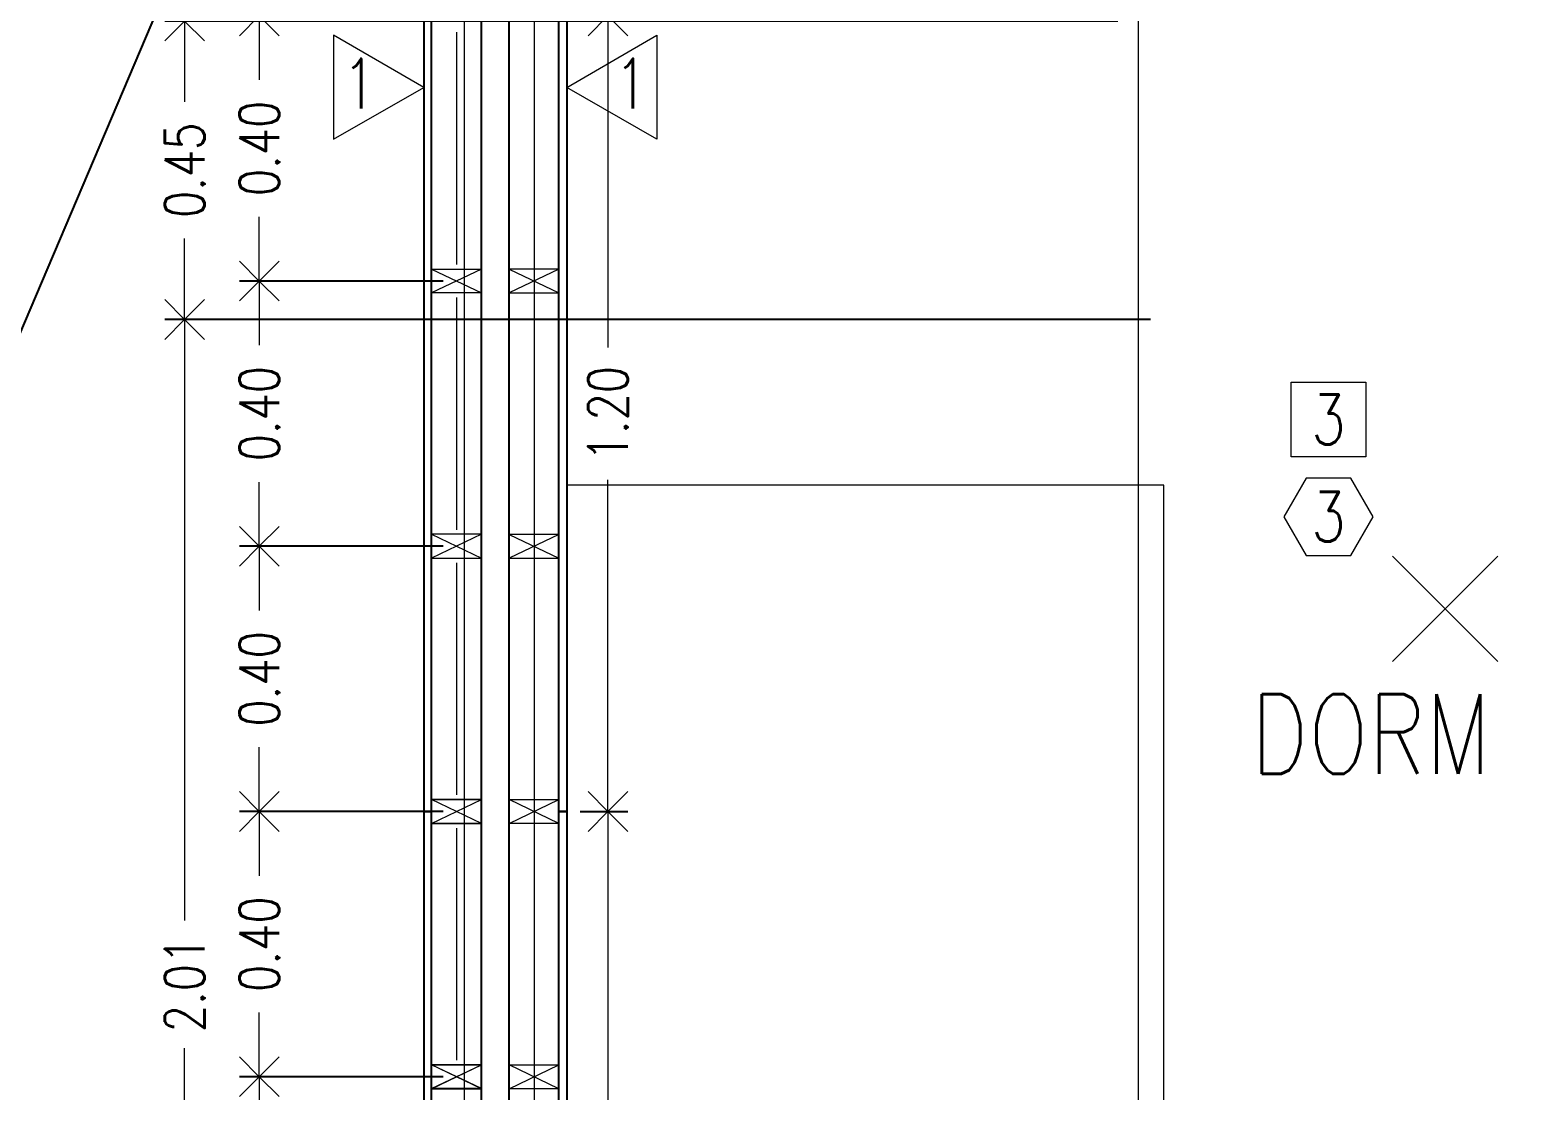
# Model space of a CAD drawing. Header units: metres. Extents: x -2 to 690, y -116 to 73.
# Drawn here: x 463.037 to 465.301, y 47.64 to 49.24 of the extents above; entities that cross this region are included whole.
import ezdxf

# ---------------------------------------------------------------- set-up
doc = ezdxf.new("R2010")
doc.units = ezdxf.units.M
doc.header["$LTSCALE"] = 5
doc.header["$MEASUREMENT"] = 0
doc.layers.get('0').update_dxf_attribs({"color": 30})
doc.layers.get('DEFPOINTS').update_dxf_attribs({"color": 210})
for name, color, linetype, lineweight in [('A-ANNO-DIMS', 3, 'Continuous', 18), ('A-ANNO-SYMB', 3, 'Continuous', 18), ('A-ANNO-TEXT', 3, 'Continuous', 18), ('A-DETL-MCUT', 4, 'Continuous', 25), ('A-ELEV-MBE2', 4, 'Continuous', 25), ('A-FURN', 8, 'Continuous', 18), ('A-WALL-PATT', 8, 'Continuous', 18), ('A-WALL-STUD', 3, 'Continuous', 18)]:
    doc.layers.add(name, color=color, linetype=linetype, lineweight=lineweight)
doc.styles.add('E-ROMANS', font='romans.shx', dxfattribs={"width": 0.8})
doc.dimstyles.new('E-0050_ARW_12', dxfattribs={"dimscale": 0.001, "dimtxt": 60, "dimasz": 60, "dimexe": 30, "dimexo": 20, "dimgap": 30, "dimtad": 0, "dimzin": 0, "dimdsep": 46, "dimtxsty": 'E-ROMANS', "dimblk": 'OPEN90', "dimcen": 30, "dimclrd": 256, "dimclre": 256, "dimclrt": 256, "dimadec": 0, "dimazin": 0, "dimtfac": 1, "dimtmove": 1, "dimatfit": 3, "dimldrblk": 'OPEN90', "dimfxl": 1, "dimtfill": 1, "dimtolj": 1, "dimtzin": 0, "dimlwd": -1, "dimarcsym": 0})

# ---------------------------------------------------------------- blocks, each defined once
blk = doc.blocks.new('centro')
for points in [[(-0.1061, 0.1061), (0.1061, -0.1061)], [(0.1061, 0.1061), (-0.1061, -0.1061)]]:
    blk.add_lwpolyline(points)
blk = doc.blocks.new('_Open90')
at = {"color": 0, "linetype": 'ByBlock', "lineweight": -2}
for p, q in [((-0.5, 0.5), (0, 0)), ((0, 0), (-1, 0)), ((0, 0), (-0.5, -0.5))]:
    blk.add_line(p, q, dxfattribs=at)
blk = doc.blocks.new('*D1260')
at = {"layer": 'A-ANNO-DIMS', "lineweight": -2, "transparency": 16777216}
for p, q in [((463.8666, 48.0615), (463.9384, 48.0615)), ((463.8666, 46.8615), (463.9384, 46.8615))]:
    blk.add_line(p, q, dxfattribs=at)
at = {"layer": 'A-ANNO-DIMS', "transparency": 16777216}
for p, q in [((463.9084, 48.0015), (463.9084, 47.5613)), ((463.9084, 46.9215), (463.9084, 47.3618))]:
    blk.add_line(p, q, dxfattribs=at)
at = {"layer": 'DEFPOINTS', "color": 0, "transparency": 16777216}
for p in [(463.8466, 48.0615), (463.9084, 48.0615), (463.8466, 46.8615)]:
    blk.add_point(p, dxfattribs=at)
at = {"layer": 'A-ANNO-DIMS', "transparency": 16777216, "xscale": 0.06, "yscale": 0.06, "zscale": 0.06}
for p, rotation in [((463.9084, 48.0615), 90), ((463.9084, 46.8615), 270)]:
    blk.add_blockref('_Open90', p, dxfattribs=dict(at, rotation=rotation))
at = {"layer": 'A-ANNO-DIMS', "transparency": 16777216, "insert": (463.9084, 47.4615), "char_height": 0.06, "attachment_point": 5, "rotation": 90, "style": 'E-ROMANS', "bg_fill": 3, "box_fill_scale": 1.25, "bg_fill_color": 256, "bg_fill_true_color": 13158600, "bg_fill_transparency": 0}
blk.add_mtext('\\A1;1.20', dxfattribs=at)
blk = doc.blocks.new('*D1261')
at = {"layer": 'A-ANNO-DIMS', "lineweight": -2, "transparency": 16777216}
for p, q in [((463.8666, 49.2615), (463.9384, 49.2615)), ((463.8666, 48.0615), (463.9384, 48.0615))]:
    blk.add_line(p, q, dxfattribs=at)
at = {"layer": 'A-ANNO-DIMS', "transparency": 16777216}
for p, q in [((463.9084, 49.2015), (463.9084, 48.7613)), ((463.9084, 48.1215), (463.9084, 48.5618))]:
    blk.add_line(p, q, dxfattribs=at)
at = {"layer": 'DEFPOINTS', "color": 0, "transparency": 16777216}
for p in [(463.8466, 49.2615), (463.9084, 49.2615), (463.8466, 48.0615)]:
    blk.add_point(p, dxfattribs=at)
at = {"layer": 'A-ANNO-DIMS', "transparency": 16777216, "xscale": 0.06, "yscale": 0.06, "zscale": 0.06}
for p, rotation in [((463.9084, 49.2615), 90), ((463.9084, 48.0615), 270)]:
    blk.add_blockref('_Open90', p, dxfattribs=dict(at, rotation=rotation))
at = {"layer": 'A-ANNO-DIMS', "transparency": 16777216, "insert": (463.9084, 48.6615), "char_height": 0.06, "attachment_point": 5, "rotation": 90, "style": 'E-ROMANS', "bg_fill": 3, "box_fill_scale": 1.25, "bg_fill_color": 256, "bg_fill_true_color": 13158600, "bg_fill_transparency": 0}
blk.add_mtext('\\A1;1.20', dxfattribs=at)
blk = doc.blocks.new('*D667')
at = {"layer": 'A-ANNO-DIMS', "lineweight": -2, "transparency": 16777216}
for p, q in [((463.66, 47.6615), (463.3526, 47.6615)), ((463.66, 47.2614), (463.3526, 47.2614))]:
    blk.add_line(p, q, dxfattribs=at)
at = {"layer": 'A-ANNO-DIMS', "transparency": 16777216}
for p, q in [((463.3826, 47.6015), (463.3826, 47.5646)), ((463.3826, 47.3214), (463.3826, 47.3583))]:
    blk.add_line(p, q, dxfattribs=at)
at = {"layer": 'DEFPOINTS', "color": 0, "transparency": 16777216}
for p in [(463.3826, 47.6615), (463.68, 47.6615), (463.68, 47.2614)]:
    blk.add_point(p, dxfattribs=at)
at = {"layer": 'A-ANNO-DIMS', "transparency": 16777216, "xscale": 0.06, "yscale": 0.06, "zscale": 0.06}
for p, rotation in [((463.3826, 47.6615), 90), ((463.3826, 47.2614), 270)]:
    blk.add_blockref('_Open90', p, dxfattribs=dict(at, rotation=rotation))
at = {"layer": 'A-ANNO-DIMS', "transparency": 16777216, "insert": (463.3826, 47.4615), "char_height": 0.06, "attachment_point": 5, "rotation": 90, "style": 'E-ROMANS', "bg_fill": 3, "box_fill_scale": 1.25, "bg_fill_color": 256, "bg_fill_true_color": 13158600, "bg_fill_transparency": 0}
blk.add_mtext('\\A1;0.40', dxfattribs=at)
blk = doc.blocks.new('*D668')
at = {"layer": 'A-ANNO-DIMS', "lineweight": -2, "transparency": 16777216}
for p, q in [((463.66, 48.0615), (463.3526, 48.0615)), ((463.66, 47.6615), (463.3526, 47.6615))]:
    blk.add_line(p, q, dxfattribs=at)
at = {"layer": 'A-ANNO-DIMS', "transparency": 16777216}
for p, q in [((463.3826, 48.0015), (463.3826, 47.9647)), ((463.3826, 47.7215), (463.3826, 47.7584))]:
    blk.add_line(p, q, dxfattribs=at)
at = {"layer": 'DEFPOINTS', "color": 0, "transparency": 16777216}
for p in [(463.3826, 48.0615), (463.68, 48.0615), (463.68, 47.6615)]:
    blk.add_point(p, dxfattribs=at)
at = {"layer": 'A-ANNO-DIMS', "transparency": 16777216, "xscale": 0.06, "yscale": 0.06, "zscale": 0.06}
for p, rotation in [((463.3826, 48.0615), 90), ((463.3826, 47.6615), 270)]:
    blk.add_blockref('_Open90', p, dxfattribs=dict(at, rotation=rotation))
at = {"layer": 'A-ANNO-DIMS', "transparency": 16777216, "insert": (463.3826, 47.8615), "char_height": 0.06, "attachment_point": 5, "rotation": 90, "style": 'E-ROMANS', "bg_fill": 3, "box_fill_scale": 1.25, "bg_fill_color": 256, "bg_fill_true_color": 13158600, "bg_fill_transparency": 0}
blk.add_mtext('\\A1;0.40', dxfattribs=at)
blk = doc.blocks.new('*D669')
at = {"layer": 'A-ANNO-DIMS', "lineweight": -2, "transparency": 16777216}
for p, q in [((463.66, 48.4615), (463.3526, 48.4615)), ((463.66, 48.0615), (463.3526, 48.0615))]:
    blk.add_line(p, q, dxfattribs=at)
at = {"layer": 'A-ANNO-DIMS', "transparency": 16777216}
for p, q in [((463.3826, 48.4015), (463.3826, 48.3647)), ((463.3826, 48.1215), (463.3826, 48.1584))]:
    blk.add_line(p, q, dxfattribs=at)
at = {"layer": 'DEFPOINTS', "color": 0, "transparency": 16777216}
for p in [(463.3826, 48.4615), (463.68, 48.4615), (463.68, 48.0615)]:
    blk.add_point(p, dxfattribs=at)
at = {"layer": 'A-ANNO-DIMS', "transparency": 16777216, "xscale": 0.06, "yscale": 0.06, "zscale": 0.06}
for p, rotation in [((463.3826, 48.4615), 90), ((463.3826, 48.0615), 270)]:
    blk.add_blockref('_Open90', p, dxfattribs=dict(at, rotation=rotation))
at = {"layer": 'A-ANNO-DIMS', "transparency": 16777216, "insert": (463.3826, 48.2615), "char_height": 0.06, "attachment_point": 5, "rotation": 90, "style": 'E-ROMANS', "bg_fill": 3, "box_fill_scale": 1.25, "bg_fill_color": 256, "bg_fill_true_color": 13158600, "bg_fill_transparency": 0}
blk.add_mtext('\\A1;0.40', dxfattribs=at)
blk = doc.blocks.new('*D670')
at = {"layer": 'A-ANNO-DIMS', "lineweight": -2, "transparency": 16777216}
for p, q in [((463.66, 48.8615), (463.3526, 48.8615)), ((463.66, 48.4615), (463.3526, 48.4615))]:
    blk.add_line(p, q, dxfattribs=at)
at = {"layer": 'A-ANNO-DIMS', "transparency": 16777216}
for p, q in [((463.3826, 48.8015), (463.3826, 48.7647)), ((463.3826, 48.5215), (463.3826, 48.5584))]:
    blk.add_line(p, q, dxfattribs=at)
at = {"layer": 'DEFPOINTS', "color": 0, "transparency": 16777216}
for p in [(463.3826, 48.8615), (463.68, 48.8615), (463.68, 48.4615)]:
    blk.add_point(p, dxfattribs=at)
at = {"layer": 'A-ANNO-DIMS', "transparency": 16777216, "xscale": 0.06, "yscale": 0.06, "zscale": 0.06}
for p, rotation in [((463.3826, 48.8615), 90), ((463.3826, 48.4615), 270)]:
    blk.add_blockref('_Open90', p, dxfattribs=dict(at, rotation=rotation))
at = {"layer": 'A-ANNO-DIMS', "transparency": 16777216, "insert": (463.3826, 48.6615), "char_height": 0.06, "attachment_point": 5, "rotation": 90, "style": 'E-ROMANS', "bg_fill": 3, "box_fill_scale": 1.25, "bg_fill_color": 256, "bg_fill_true_color": 13158600, "bg_fill_transparency": 0}
blk.add_mtext('\\A1;0.40', dxfattribs=at)
blk = doc.blocks.new('*D671')
at = {"layer": 'A-ANNO-DIMS', "lineweight": -2, "transparency": 16777216}
for p, q in [((463.66, 49.2615), (463.3526, 49.2615)), ((463.66, 48.8615), (463.3526, 48.8615))]:
    blk.add_line(p, q, dxfattribs=at)
at = {"layer": 'A-ANNO-DIMS', "transparency": 16777216}
for p, q in [((463.3826, 49.2015), (463.3826, 49.1647)), ((463.3826, 48.9215), (463.3826, 48.9584))]:
    blk.add_line(p, q, dxfattribs=at)
at = {"layer": 'DEFPOINTS', "color": 0, "transparency": 16777216}
for p in [(463.3826, 49.2615), (463.68, 49.2615), (463.68, 48.8615)]:
    blk.add_point(p, dxfattribs=at)
at = {"layer": 'A-ANNO-DIMS', "transparency": 16777216, "xscale": 0.06, "yscale": 0.06, "zscale": 0.06}
for p, rotation in [((463.3826, 49.2615), 90), ((463.3826, 48.8615), 270)]:
    blk.add_blockref('_Open90', p, dxfattribs=dict(at, rotation=rotation))
at = {"layer": 'A-ANNO-DIMS', "transparency": 16777216, "insert": (463.3826, 49.0615), "char_height": 0.06, "attachment_point": 5, "rotation": 90, "style": 'E-ROMANS', "bg_fill": 3, "box_fill_scale": 1.25, "bg_fill_color": 256, "bg_fill_true_color": 13158600, "bg_fill_transparency": 0}
blk.add_mtext('\\A1;0.40', dxfattribs=at)
blk = doc.blocks.new('*D1243')
at = {"layer": 'A-ANNO-DIMS', "lineweight": -2, "transparency": 16777216}
for p, q in [((464.7266, 48.8035), (463.24, 48.8035)), ((464.9472, 46.7979), (463.24, 46.7979))]:
    blk.add_line(p, q, dxfattribs=at)
at = {"layer": 'A-ANNO-DIMS', "transparency": 16777216}
for p, q in [((463.27, 48.7435), (463.27, 47.897)), ((463.27, 46.8579), (463.27, 47.7044))]:
    blk.add_line(p, q, dxfattribs=at)
at = {"layer": 'DEFPOINTS', "color": 0, "transparency": 16777216}
for p in [(463.27, 48.8035), (464.7466, 48.8035), (464.9672, 46.7979)]:
    blk.add_point(p, dxfattribs=at)
at = {"layer": 'A-ANNO-DIMS', "transparency": 16777216, "xscale": 0.06, "yscale": 0.06, "zscale": 0.06}
for p, rotation in [((463.27, 48.8035), 90), ((463.27, 46.7979), 270)]:
    blk.add_blockref('_Open90', p, dxfattribs=dict(at, rotation=rotation))
at = {"layer": 'A-ANNO-DIMS', "transparency": 16777216, "insert": (463.27, 47.8007), "char_height": 0.06, "attachment_point": 5, "rotation": 90, "style": 'E-ROMANS', "bg_fill": 3, "box_fill_scale": 1.25, "bg_fill_color": 256, "bg_fill_true_color": 13158600, "bg_fill_transparency": 0}
blk.add_mtext('\\A1;2.01', dxfattribs=at)
blk = doc.blocks.new('*D638')
at = {"layer": 'A-ANNO-DIMS', "lineweight": -2, "transparency": 16777216}
for p, q in [((464.6776, 49.2535), (463.24, 49.2535)), ((464.7266, 48.8035), (463.24, 48.8035))]:
    blk.add_line(p, q, dxfattribs=at)
at = {"layer": 'A-ANNO-DIMS', "transparency": 16777216}
for p, q in [((463.27, 49.1935), (463.27, 49.1317)), ((463.27, 48.8635), (463.27, 48.9254))]:
    blk.add_line(p, q, dxfattribs=at)
at = {"layer": 'DEFPOINTS', "color": 0, "transparency": 16777216}
for p in [(463.27, 49.2535), (464.6976, 49.2535), (464.7466, 48.8035)]:
    blk.add_point(p, dxfattribs=at)
at = {"layer": 'A-ANNO-DIMS', "transparency": 16777216, "xscale": 0.06, "yscale": 0.06, "zscale": 0.06}
for p, rotation in [((463.27, 49.2535), 90), ((463.27, 48.8035), 270)]:
    blk.add_blockref('_Open90', p, dxfattribs=dict(at, rotation=rotation))
at = {"layer": 'A-ANNO-DIMS', "transparency": 16777216, "insert": (463.27, 49.0285), "char_height": 0.06, "attachment_point": 5, "rotation": 90, "style": 'E-ROMANS', "bg_fill": 3, "box_fill_scale": 1.25, "bg_fill_color": 256, "bg_fill_true_color": 13158600, "bg_fill_transparency": 0}
blk.add_mtext('\\A1;0.45', dxfattribs=at)

msp = doc.modelspace()

# ---------------------------------------------------------------- linework, layer by layer
at = {"layer": 'A-DETL-MCUT'}
for points in [[(463.8346, 48.0615), (463.8346, 49.2615), (463.8466, 49.2615), (463.8466, 48.0615)], [(463.8346, 46.8615), (463.8346, 48.0615), (463.8466, 48.0615), (463.8466, 46.8615)]]:
    msp.add_lwpolyline(points, close=True, dxfattribs=at)
at = {"layer": 'A-ELEV-MBE2'}
msp.add_line((463.7596, 43.0095), (463.7596, 50.4135), dxfattribs=at)

# ---------------------------------------------------------------- block references
at = {"layer": 'A-ANNO-SYMB', "xscale": 0.75, "yscale": 0.75, "zscale": 0.75}
msp.add_blockref('centro', (465.1712, 48.3671), dxfattribs=at)

# ---------------------------------------------------------------- dimensions: what is measured, and where the dimension line sits
at = {"layer": 'A-ANNO-DIMS'}
dim = msp.add_linear_dim(base=(463.3826, 47.6615), p1=(463.68, 47.2614), p2=(463.68, 47.6615), angle=90, dimstyle='E-0050_ARW_12', dxfattribs=at)
dim.commit()
dim.dimension.update_dxf_attribs({"geometry": '*D667', "text_midpoint": (463.3826, 47.4615)})

# ---------------------------------------------------------------- next in the draw order: dimensions: what is measured, and where the dimension line sits
for base, p1, p2, picture, middle in [((463.3826, 48.0615), (463.68, 47.6615), (463.68, 48.0615), '*D668', (463.3826, 47.8615)), ((463.9084, 48.0615), (463.8466, 46.8615), (463.8466, 48.0615), '*D1260', (463.9084, 47.4615))]:
    dim = msp.add_linear_dim(base=base, p1=p1, p2=p2, angle=90, dimstyle='E-0050_ARW_12', dxfattribs=at)
    dim.commit()
    dim.dimension.update_dxf_attribs({"geometry": picture, "text_midpoint": middle})

# ---------------------------------------------------------------- next in the draw order: dimensions: what is measured, and where the dimension line sits
for base, p1, p2, picture, middle in [((463.9084, 49.2615), (463.8466, 48.0615), (463.8466, 49.2615), '*D1261', (463.9084, 48.6615)), ((463.3826, 48.4615), (463.68, 48.0615), (463.68, 48.4615), '*D669', (463.3826, 48.2615))]:
    dim = msp.add_linear_dim(base=base, p1=p1, p2=p2, angle=90, dimstyle='E-0050_ARW_12', dxfattribs=at)
    dim.commit()
    dim.dimension.update_dxf_attribs({"geometry": picture, "text_midpoint": middle})

# ---------------------------------------------------------------- next in the draw order: dimensions: what is measured, and where the dimension line sits
dim = msp.add_linear_dim(base=(463.3826, 48.8615), p1=(463.68, 48.4615), p2=(463.68, 48.8615), angle=90, dimstyle='E-0050_ARW_12', dxfattribs=at)
dim.commit()
dim.dimension.update_dxf_attribs({"geometry": '*D670', "text_midpoint": (463.3826, 48.6615)})

# ---------------------------------------------------------------- next in the draw order: dimensions: what is measured, and where the dimension line sits
for base, p1, p2, picture, middle in [((463.3826, 49.2615), (463.68, 48.8615), (463.68, 49.2615), '*D671', (463.3826, 49.0615)), ((463.27, 48.8035), (464.9672, 46.7979), (464.7466, 48.8035), '*D1243', (463.27, 47.8007))]:
    dim = msp.add_linear_dim(base=base, p1=p1, p2=p2, angle=90, dimstyle='E-0050_ARW_12', dxfattribs=at)
    dim.commit()
    dim.dimension.update_dxf_attribs({"geometry": picture, "text_midpoint": middle})

# ---------------------------------------------------------------- next in the draw order: linework, layer by layer
at = {"layer": 'A-ANNO-TEXT'}
for points in [[(464.9389, 48.7089), (465.0514, 48.7089), (465.0514, 48.5964), (464.9389, 48.5964)], [(465.0288, 48.4477), (465.0625, 48.5061), (465.0288, 48.5644), (464.9615, 48.5644), (464.9278, 48.5061), (464.9615, 48.4477)]]:
    msp.add_lwpolyline(points, close=True, dxfattribs=at)
at = {"layer": 'A-DETL-MCUT'}
msp.add_lwpolyline([(463.6425, 46.8615), (463.6425, 48.0615), (463.6305, 48.0615), (463.6305, 46.8615)], close=True, dxfattribs=at)
at = {"layer": 'A-FURN'}
for p, q in [((463.8466, 48.5535), (463.8466, 46.5535)), ((464.7466, 48.5535), (463.8466, 48.5535)), ((464.7466, 46.5535), (464.7466, 48.5535))]:
    msp.add_line(p, q, dxfattribs=at)
at = {"layer": 'A-WALL-PATT', "ltscale": 0.1}
for p, q in [((463.68, 48.4365), (463.68, 48.0865)), ((463.7971, 48.4365), (463.7971, 48.0865)), ((463.68, 48.0365), (463.68, 47.6865)), ((463.7971, 48.0365), (463.7971, 47.6865))]:
    msp.add_line(p, q, dxfattribs=at)
at = {"layer": 'A-WALL-STUD'}
for p, q in [((463.7175, 48.4796), (463.6425, 48.4436)), ((463.6425, 48.4796), (463.7175, 48.4436)), ((463.8346, 48.4795), (463.7596, 48.4435)), ((463.7596, 48.4795), (463.8346, 48.4435)), ((463.7175, 48.0436), (463.6425, 48.0796)), ((463.6425, 48.0436), (463.7175, 48.0796)), ((463.6425, 48.0435), (463.7175, 48.0795)), ((463.7175, 48.0435), (463.6425, 48.0795)), ((463.8346, 48.0435), (463.7596, 48.0795)), ((463.7596, 48.0435), (463.8346, 48.0795)), ((463.7175, 47.6436), (463.6425, 47.6796)), ((463.6425, 47.6436), (463.7175, 47.6796)), ((463.6425, 47.6435), (463.7175, 47.6795)), ((463.7175, 47.6435), (463.6425, 47.6795)), ((463.8346, 47.6435), (463.7596, 47.6795)), ((463.7596, 47.6435), (463.8346, 47.6795))]:
    msp.add_line(p, q, dxfattribs=at)
for points in [[(463.7175, 48.4796), (463.6425, 48.4796), (463.6425, 48.4436), (463.7175, 48.4436)], [(463.8346, 48.4795), (463.7596, 48.4795), (463.7596, 48.4435), (463.8346, 48.4435)], [(463.7175, 48.0436), (463.6425, 48.0436), (463.6425, 48.0796), (463.7175, 48.0796)], [(463.6425, 48.0435), (463.7175, 48.0435), (463.7175, 48.0795), (463.6425, 48.0795)], [(463.8346, 48.0435), (463.7596, 48.0435), (463.7596, 48.0795), (463.8346, 48.0795)], [(463.7175, 47.6436), (463.6425, 47.6436), (463.6425, 47.6796), (463.7175, 47.6796)], [(463.6425, 47.6435), (463.7175, 47.6435), (463.7175, 47.6795), (463.6425, 47.6795)], [(463.8346, 47.6435), (463.7596, 47.6435), (463.7596, 47.6795), (463.8346, 47.6795)]]:
    msp.add_lwpolyline(points, close=True, dxfattribs=at)

# ---------------------------------------------------------------- next in the draw order: texts
at = {"layer": 'A-ANNO-TEXT', "char_height": 0.075, "attachment_point": 5, "rotation": 0.0005, "style": 'E-ROMANS'}
for insert in [(464.9952, 48.6527), (464.9952, 48.5061)]:
    msp.add_mtext('\\pi-0.45,l0.45,t0.45;3', dxfattribs=dict(at, insert=insert))
at = {"layer": 'A-ANNO-TEXT', "insert": (465.1334, 48.1783), "char_height": 0.12, "attachment_point": 5, "style": 'E-ROMANS'}
msp.add_mtext('\\pi-0.36,l0.36,t0.36;DORM 2', dxfattribs=at)

# ---------------------------------------------------------------- next in the draw order: dimensions: what is measured, and where the dimension line sits
at = {"layer": 'A-ANNO-DIMS'}
dim = msp.add_linear_dim(base=(463.27, 49.2535), p1=(464.7466, 48.8035), p2=(464.6976, 49.2535), angle=90, dimstyle='E-0050_ARW_12', dxfattribs=at)
dim.commit()
dim.dimension.update_dxf_attribs({"geometry": '*D638', "text_midpoint": (463.27, 49.0285)})

# ---------------------------------------------------------------- next in the draw order: linework, layer by layer
at = {"layer": 'A-ANNO-SYMB'}
for p, q in [((463.7971, 52.749), (463.7971, 41.5943)), ((463.692, 41.9459), (463.692, 52.3504))]:
    msp.add_line(p, q, dxfattribs=at)
msp.add_lwpolyline([(464.7086, 42.4919), (464.7086, 50.836)], dxfattribs=at)
at = {"layer": 'A-ANNO-TEXT'}
for points in [[(463.6305, 49.1536), (463.4947, 49.2321), (463.4947, 49.0752)], [(463.8466, 49.1536), (463.9824, 49.2321), (463.9824, 49.0752)]]:
    msp.add_lwpolyline(points, close=True, dxfattribs=at)
at = {"layer": 'A-DETL-MCUT'}
msp.add_lwpolyline([(463.6425, 48.0615), (463.6425, 49.2615), (463.6305, 49.2615), (463.6305, 48.0615)], close=True, dxfattribs=at)
at = {"layer": 'A-ELEV-MBE2'}
msp.add_line((463.7175, 43.0095), (463.7175, 50.4135), dxfattribs=at)
at = {"layer": 'A-ELEV-MBE2', "ltscale": 7}
msp.add_line((460.6635, 43.2395), (463.6305, 50.2135), dxfattribs=at)
at = {"layer": 'A-WALL-PATT', "ltscale": 0.1}
for p, q in [((463.68, 49.2366), (463.68, 48.8866)), ((463.7971, 49.2365), (463.7971, 48.8865)), ((463.68, 48.8365), (463.68, 48.4865)), ((463.7971, 48.8365), (463.7971, 48.4865))]:
    msp.add_line(p, q, dxfattribs=at)
at = {"layer": 'A-WALL-STUD'}
for p, q in [((463.6425, 48.8795), (463.7175, 48.8435)), ((463.7175, 48.8795), (463.6425, 48.8435)), ((463.8346, 48.8795), (463.7596, 48.8435)), ((463.7596, 48.8795), (463.8346, 48.8435))]:
    msp.add_line(p, q, dxfattribs=at)
for points in [[(463.6425, 48.8795), (463.7175, 48.8795), (463.7175, 48.8435), (463.6425, 48.8435)], [(463.8346, 48.8795), (463.7596, 48.8795), (463.7596, 48.8435), (463.8346, 48.8435)]]:
    msp.add_lwpolyline(points, close=True, dxfattribs=at)

# ---------------------------------------------------------------- next in the draw order: texts
at = {"layer": 'A-ANNO-TEXT', "char_height": 0.075, "attachment_point": 5, "style": 'E-ROMANS'}
for insert, rotation in [((463.5336, 49.1593), 0.0005), ((463.9435, 49.1593), 359.9995)]:
    msp.add_mtext('\\pi-0.45,l0.45,t0.45;1', dxfattribs=dict(at, insert=insert, rotation=rotation))

doc.saveas('drawing.dxf')
